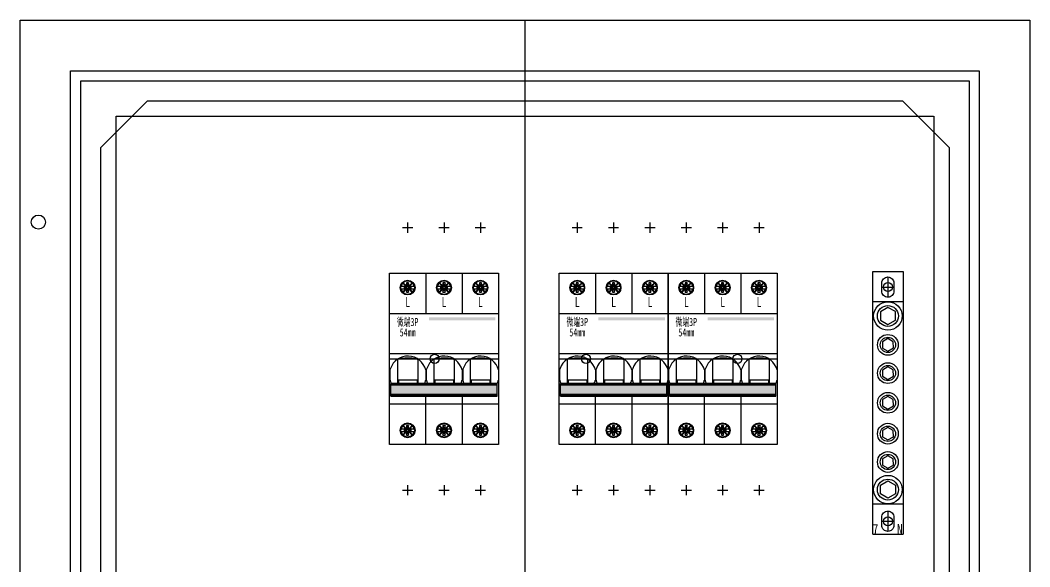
# Model space of a CAD drawing. Extents: x 1017585 to 1018085, y 80894 to 81594.
# Drawn here: x 1017585 to 1018085, y 81324 to 81594 of the extents above; entities that cross this region are included whole.
import ezdxf
from ezdxf.enums import TextEntityAlignment as Align

# ---------------------------------------------------------------- set-up
doc = ezdxf.new("R2010")
doc.units = 0
doc.header["$MEASUREMENT"] = 0
doc.linetypes.add('DASH', pattern=[0.35, 0.25, -0.1])
doc.linetypes.add('LYJS-XX', pattern=[0.35, 0.25, -0.1])
doc.layers.add('LY-JS-BJ', color=7, linetype='Continuous')
doc.layers.add('LY-JS-YQJ', color=7, linetype='Continuous')
doc.styles.add('-宋体', font='', dxfattribs={"width": 0.8})
doc.styles.add('LY-SJ-元器件', font='', dxfattribs={"width": 0.6, "height": 4})
doc.styles.get('-宋体').set_extended_font_data('SimSun')
doc.styles.get('LY-SJ-元器件').set_extended_font_data('SimSun')

# ---------------------------------------------------------------- blocks, each defined once
blk = doc.blocks.new('A$C7F2E4CF4')
at = {"layer": 'LY-JS-YQJ', "color": 1, "linetype": 'DASH'}
for p, q in [((0, 5), (0, -5)), ((-3, 0), (3, 0))]:
    blk.add_line(p, q, dxfattribs=at)
at = {"layer": 'LY-JS-YQJ', "color": 0, "linetype": 'ByBlock'}
blk.add_lwpolyline([(0, 5), (0, 5, -0.414214), (3, 2), (3, -2, -0.414214), (0, -5), (0, -5, -0.414214), (-3, -2), (-3, 2, -0.414214)], format="xyb", close=True, dxfattribs=at)
blk = doc.blocks.new('7位零排2021')
at = {"layer": 'LY-JS-YQJ', "color": 2}
for p, q in [((0, 0), (0, 130)), ((0, 130), (15, 130)), ((15, 130), (15, 0)), ((15, 115), (0, 115)), ((15, 14.77), (0, 14.77)), ((0, 0), (15, 0))]:
    blk.add_line(p, q, dxfattribs=at)
at = {"layer": 'LY-JS-YQJ', "color": 3}
for points in [[(7.47, 103.73), (11.17, 105.88), (11.15, 110.15), (7.44, 112.28), (3.75, 110.13), (3.76, 105.85)], [(7.47, 90.58), (10.17, 92.14), (10.15, 95.26), (7.45, 96.81), (4.75, 95.24), (4.76, 92.13)], [(7.47, 76.58), (10.17, 78.14), (10.15, 81.26), (7.45, 82.81), (4.75, 81.24), (4.76, 78.13)], [(7.47, 61.88), (10.17, 63.45), (10.15, 66.57), (7.45, 68.12), (4.75, 66.55), (4.76, 63.43)], [(7.47, 46.58), (10.17, 48.14), (10.15, 51.26), (7.45, 52.81), (4.75, 51.24), (4.76, 48.13)], [(7.47, 32.58), (10.17, 34.14), (10.15, 37.26), (7.45, 38.81), (4.75, 37.24), (4.76, 34.13)], [(7.47, 26.28), (11.17, 24.13), (11.15, 19.85), (7.44, 17.72), (3.75, 19.87), (3.76, 24.15)]]:
    blk.add_lwpolyline(points, close=True, dxfattribs=at)
for centre, radius in [((7.46, 108), 7.05), ((7.46, 108), 5.18), ((7.46, 93.69), 5.14), ((7.46, 93.69), 3.78), ((7.46, 79.69), 5.14), ((7.46, 79.69), 3.78), ((7.46, 65), 5.14), ((7.46, 65), 3.78), ((7.46, 49.69), 5.14), ((7.46, 49.69), 3.78), ((7.46, 35.69), 5.14), ((7.46, 35.69), 3.78), ((7.46, 22), 7.05), ((7.46, 22), 5.18)]:
    blk.add_circle(centre, radius, dxfattribs=at)
at = {"layer": 'LY-JS-YQJ', "color": 0}
for p in [(7.46, 122.31), (7.46, 6.31)]:
    blk.add_blockref('A$C7F2E4CF4', p, dxfattribs=at)
at = {"layer": 'LY-JS-YQJ', "color": 4, "style": '-宋体', "width": 0.8}
blk.add_text('N', height=5, dxfattribs=at).set_placement((12, 0))
at = {"layer": 'LY-JS-YQJ', "color": 1, "style": '-宋体', "width": 0.8}
blk.add_text('7', height=5, dxfattribs=at).set_placement((0, 0))
blk = doc.blocks.new('A$C447A4CAE')
at = {"layer": 'LY-JS-BJ', "color": 1}
blk.add_lwpolyline([(-187, 310), (187, 310), (210, 287), (210, -287), (187, -310), (-187, -310), (-210, -287), (-210, 287)], close=True, dxfattribs=at)
blk.add_circle((-185, -255), 5.25, dxfattribs=at)
blk = doc.blocks.new('微端3P-54mm-2022.1')
h = blk.add_hatch(color=3)
h.dxf.hatch_style = 1
h.paths.add_polyline_path([(52.5, 19), (52.5, 20.5), (19.5, 20.5), (19.5, 19)])
h = blk.add_hatch(color=0)
h.dxf.hatch_style = 1
h.paths.add_polyline_path([(53.3, -17.47), (53.3, -12.97), (0.7, -12.97), (0.7, -17.47)])
at = {"color": 1}
for p, q in [((6.5, 65), (11.5, 65)), ((9, 67.5), (9, 62.5)), ((24.5, 65), (29.5, 65)), ((27, 67.5), (27, 62.5)), ((42.5, 65), (47.5, 65)), ((45, 67.5), (45, 62.5)), ((0, 0), (54, 0)), ((9, -62.5), (9, -67.5)), ((27, -62.5), (27, -67.5)), ((45, -62.5), (45, -67.5)), ((6.5, -65), (11.5, -65)), ((24.5, -65), (29.5, -65)), ((42.5, -65), (47.5, -65))]:
    blk.add_line(p, q, dxfattribs=at)
at = {"color": 0}
for p, q in [((0, -42.5), (0, 42.5)), ((0, 42.5), (54, 42.5)), ((18, 42.5), (18, 22.5)), ((36, 42.5), (36, 22.5)), ((54, 42.5), (54, -42.5)), ((0, 22.5), (54, 22.5)), ((54, 2.5), (0, 2.5)), ((18, -42.5), (18, -17.47)), ((36, -17.47), (36, -42.5)), ((54, -22.5), (0, -22.5)), ((54, -42.5), (0, -42.5))]:
    blk.add_line(p, q, dxfattribs=at)
at = {"color": 0, "linetype": 'Continuous', "lineweight": 25}
for p, q in [((7.95, 35.91), (5.59, 35.91)), ((6.7, 37.82), (6.49, 37.61)), ((6.49, 37.61), (6.6, 37.5)), ((6.6, 37.5), (8.15, 35.95)), ((6.81, 37.71), (6.7, 37.82)), ((8.39, 36.13), (6.81, 37.71)), ((7.25, 35.91), (7.25, 34.71)), ((7.25, 35.91), (8, 35.46)), ((7.25, 34.71), (8, 35.16)), ((8, 35.46), (8, 35.16)), ((8.25, 35.46), (8, 35.46)), ((8, 35.16), (8.25, 35.16)), ((8.5, 37.66), (8.5, 36.46)), ((8.5, 37.66), (8.85, 36.31)), ((9.5, 37.66), (8.5, 37.66)), ((8.5, 36.46), (8.85, 35.96)), ((9.15, 36.31), (8.85, 36.31)), ((8.85, 36.31), (8.85, 35.96)), ((9.5, 37.66), (9.15, 36.31)), ((9.5, 36.46), (9.15, 35.96)), ((9.15, 35.96), (9.15, 36.31)), ((9.5, 36.46), (9.5, 37.66)), ((11.19, 37.71), (9.61, 36.13)), ((10, 35.46), (9.75, 35.46)), ((9.75, 35.16), (10, 35.16)), ((9.85, 35.95), (11.4, 37.5)), ((10.75, 35.91), (10, 35.46)), ((10, 35.16), (10, 35.46)), ((10.75, 34.71), (10, 35.16)), ((12.42, 35.91), (10.05, 35.91)), ((10.75, 34.71), (10.75, 35.91)), ((11.3, 37.82), (11.19, 37.71)), ((11.51, 37.61), (11.3, 37.82)), ((11.4, 37.5), (11.51, 37.61)), ((25.95, 35.91), (23.59, 35.91)), ((24.7, 37.82), (24.49, 37.61)), ((24.49, 37.61), (24.6, 37.5)), ((24.6, 37.5), (26.15, 35.95)), ((24.81, 37.71), (24.7, 37.82)), ((26.39, 36.13), (24.81, 37.71)), ((25.25, 35.91), (25.25, 34.71)), ((25.25, 35.91), (26, 35.46)), ((25.25, 34.71), (26, 35.16)), ((26, 35.46), (26, 35.16)), ((26.25, 35.46), (26, 35.46)), ((26, 35.16), (26.25, 35.16)), ((27.5, 37.66), (26.5, 37.66)), ((26.5, 37.66), (26.5, 36.46)), ((26.5, 37.66), (26.85, 36.31)), ((26.5, 36.46), (26.85, 35.96)), ((26.85, 36.31), (26.85, 35.96)), ((27.15, 36.31), (26.85, 36.31)), ((27.5, 37.66), (27.15, 36.31)), ((27.5, 36.46), (27.15, 35.96)), ((27.15, 35.96), (27.15, 36.31)), ((27.5, 36.46), (27.5, 37.66)), ((29.19, 37.71), (27.61, 36.13)), ((28, 35.46), (27.75, 35.46)), ((27.75, 35.16), (28, 35.16)), ((27.85, 35.95), (29.4, 37.5)), ((28.75, 35.91), (28, 35.46)), ((28, 35.16), (28, 35.46)), ((28.75, 34.71), (28, 35.16)), ((30.42, 35.91), (28.05, 35.91)), ((28.75, 34.71), (28.75, 35.91)), ((29.3, 37.82), (29.19, 37.71)), ((29.51, 37.61), (29.3, 37.82)), ((29.4, 37.5), (29.51, 37.61)), ((43.95, 35.91), (41.59, 35.91)), ((42.7, 37.82), (42.49, 37.61)), ((42.49, 37.61), (42.6, 37.5)), ((42.6, 37.5), (44.15, 35.95)), ((42.81, 37.71), (42.7, 37.82)), ((44.39, 36.13), (42.81, 37.71)), ((43.25, 35.91), (43.25, 34.71)), ((43.25, 35.91), (44, 35.46)), ((43.25, 34.71), (44, 35.16)), ((44, 35.46), (44, 35.16)), ((44.25, 35.46), (44, 35.46)), ((44, 35.16), (44.25, 35.16)), ((44.5, 37.66), (44.85, 36.31)), ((45.5, 37.66), (44.5, 37.66)), ((44.5, 37.66), (44.5, 36.46)), ((44.5, 36.46), (44.85, 35.96)), ((44.85, 36.31), (44.85, 35.96)), ((45.15, 36.31), (44.85, 36.31)), ((45.5, 37.66), (45.15, 36.31)), ((45.5, 36.46), (45.15, 35.96)), ((45.15, 35.96), (45.15, 36.31)), ((45.5, 36.46), (45.5, 37.66)), ((47.19, 37.71), (45.61, 36.13)), ((46, 35.46), (45.75, 35.46)), ((45.75, 35.16), (46, 35.16)), ((45.85, 35.95), (47.4, 37.5)), ((46.75, 35.91), (46, 35.46)), ((46, 35.16), (46, 35.46)), ((46.75, 34.71), (46, 35.16)), ((48.42, 35.91), (46.05, 35.91)), ((46.75, 34.71), (46.75, 35.91)), ((47.3, 37.82), (47.19, 37.71)), ((47.51, 37.61), (47.3, 37.82)), ((47.4, 37.5), (47.51, 37.61)), ((5.58, 34.71), (7.95, 34.71)), ((6.6, 33.12), (6.49, 33.01)), ((6.49, 33.01), (6.7, 32.8)), ((8.15, 34.67), (6.6, 33.12)), ((6.7, 32.8), (6.81, 32.91)), ((6.81, 32.91), (8.39, 34.49)), ((8.5, 34.16), (8.85, 34.65)), ((8.5, 32.96), (8.85, 34.31)), ((8.5, 34.16), (8.5, 32.96)), ((8.5, 32.96), (9.5, 32.96)), ((8.85, 34.65), (8.85, 34.31)), ((8.85, 34.31), (9.15, 34.31)), ((9, 31.81), (9, 32.06)), ((9.5, 34.16), (9.15, 34.66)), ((9.15, 34.31), (9.15, 34.66)), ((9.15, 34.31), (9.5, 32.96)), ((9.5, 32.96), (9.5, 34.16)), ((9.61, 34.49), (11.19, 32.91)), ((11.4, 33.12), (9.85, 34.67)), ((10.05, 34.71), (12.41, 34.71)), ((11.19, 32.91), (11.3, 32.8)), ((11.3, 32.8), (11.51, 33.01)), ((11.51, 33.01), (11.4, 33.12)), ((23.58, 34.71), (25.95, 34.71)), ((24.6, 33.12), (24.49, 33.01)), ((24.49, 33.01), (24.7, 32.8)), ((26.15, 34.67), (24.6, 33.12)), ((24.7, 32.8), (24.81, 32.91)), ((24.81, 32.91), (26.39, 34.49)), ((26.5, 34.16), (26.85, 34.65)), ((26.5, 32.96), (26.85, 34.31)), ((26.5, 34.16), (26.5, 32.96)), ((26.5, 32.96), (27.5, 32.96)), ((26.85, 34.65), (26.85, 34.31)), ((26.85, 34.31), (27.15, 34.31)), ((27, 31.81), (27, 32.06)), ((27.15, 34.31), (27.15, 34.66)), ((27.5, 34.16), (27.15, 34.66)), ((27.15, 34.31), (27.5, 32.96)), ((27.5, 32.96), (27.5, 34.16)), ((27.61, 34.49), (29.19, 32.91)), ((29.4, 33.12), (27.85, 34.67)), ((28.05, 34.71), (30.41, 34.71)), ((29.19, 32.91), (29.3, 32.8)), ((29.3, 32.8), (29.51, 33.01)), ((29.51, 33.01), (29.4, 33.12)), ((41.58, 34.71), (43.95, 34.71)), ((42.6, 33.12), (42.49, 33.01)), ((42.49, 33.01), (42.7, 32.8)), ((44.15, 34.67), (42.6, 33.12)), ((42.7, 32.8), (42.81, 32.91)), ((42.81, 32.91), (44.39, 34.49)), ((44.5, 34.16), (44.85, 34.65)), ((44.5, 32.96), (44.85, 34.31)), ((44.5, 34.16), (44.5, 32.96)), ((44.5, 32.96), (45.5, 32.96)), ((44.85, 34.65), (44.85, 34.31)), ((44.85, 34.31), (45.15, 34.31)), ((45, 31.81), (45, 32.06)), ((45.15, 34.31), (45.15, 34.66)), ((45.5, 34.16), (45.15, 34.66)), ((45.15, 34.31), (45.5, 32.96)), ((45.5, 32.96), (45.5, 34.16)), ((45.61, 34.49), (47.19, 32.91)), ((47.4, 33.12), (45.85, 34.67)), ((46.05, 34.71), (48.41, 34.71)), ((47.19, 32.91), (47.3, 32.8)), ((47.3, 32.8), (47.51, 33.01)), ((47.51, 33.01), (47.4, 33.12)), ((4.1, -12.22), (4.1, -0.35)), ((14.1, -0.35), (14.1, -12.22)), ((22.1, -12.22), (22.1, -0.35)), ((32.1, -0.35), (32.1, -12.22)), ((40.1, -12.22), (40.1, -0.35)), ((50.1, -0.35), (50.1, -12.22)), ((0.25, -5.47), (0.25, -10.49)), ((17.95, -5.47), (17.95, -10.49)), ((18.25, -5.47), (18.25, -10.49)), ((35.95, -5.47), (35.95, -10.49)), ((36.25, -5.47), (36.25, -10.49)), ((53.95, -5.47), (53.95, -10.49)), ((53.3, -12.22), (0.7, -12.22)), ((0.7, -18.44), (0.7, -12.22)), ((53.3, -12.44), (0.7, -12.44)), ((53.3, -12.97), (0.7, -12.97)), ((4.45, -10.38), (4.45, -12.22)), ((4.45, -10.38), (13.75, -10.38)), ((13.75, -10.38), (13.75, -12.22)), ((22.45, -10.38), (22.45, -12.22)), ((22.45, -10.38), (31.75, -10.38)), ((31.75, -10.38), (31.75, -12.22)), ((40.45, -10.38), (40.45, -12.22)), ((40.45, -10.38), (49.75, -10.38)), ((49.75, -10.38), (49.75, -12.22)), ((53.3, -18.44), (53.3, -12.22)), ((0.7, -17.47), (53.3, -17.47)), ((0.7, -18.13), (53.3, -18.13)), ((0.7, -18.44), (53.3, -18.44)), ((7.95, -34.8), (5.59, -34.8)), ((6.7, -32.89), (6.49, -33.1)), ((6.49, -33.1), (6.6, -33.21)), ((6.6, -33.21), (8.15, -34.76)), ((6.81, -33), (6.7, -32.89)), ((8.39, -34.58), (6.81, -33)), ((7.25, -34.8), (7.25, -36)), ((7.25, -34.8), (8, -35.25)), ((8.5, -33.05), (8.85, -34.4)), ((9.5, -33.05), (8.5, -33.05)), ((8.5, -33.05), (8.5, -34.25)), ((8.5, -34.25), (8.85, -34.75)), ((9.15, -34.4), (8.85, -34.4)), ((8.85, -34.4), (8.85, -34.75)), ((9.5, -33.05), (9.15, -34.4)), ((9.5, -34.25), (9.15, -34.75)), ((9.15, -34.75), (9.15, -34.4)), ((9.5, -34.25), (9.5, -33.05)), ((11.19, -33), (9.61, -34.58)), ((9.85, -34.76), (11.4, -33.21)), ((10.75, -34.8), (10, -35.25)), ((12.42, -34.8), (10.05, -34.8)), ((10.75, -36), (10.75, -34.8)), ((11.3, -32.89), (11.19, -33)), ((11.51, -33.1), (11.3, -32.89)), ((11.4, -33.21), (11.51, -33.1)), ((25.95, -34.8), (23.59, -34.8)), ((24.7, -32.89), (24.49, -33.1)), ((24.49, -33.1), (24.6, -33.21)), ((24.6, -33.21), (26.15, -34.76)), ((24.81, -33), (24.7, -32.89)), ((26.39, -34.58), (24.81, -33)), ((25.25, -34.8), (25.25, -36)), ((25.25, -34.8), (26, -35.25)), ((26.5, -33.05), (26.5, -34.25)), ((27.5, -33.05), (26.5, -33.05)), ((26.5, -33.05), (26.85, -34.4)), ((26.5, -34.25), (26.85, -34.75)), ((27.15, -34.4), (26.85, -34.4)), ((26.85, -34.4), (26.85, -34.75)), ((27.5, -33.05), (27.15, -34.4)), ((27.5, -34.25), (27.15, -34.75)), ((27.15, -34.75), (27.15, -34.4)), ((27.5, -34.25), (27.5, -33.05)), ((29.19, -33), (27.61, -34.58)), ((27.85, -34.76), (29.4, -33.21)), ((28.75, -34.8), (28, -35.25)), ((30.42, -34.8), (28.05, -34.8)), ((28.75, -36), (28.75, -34.8)), ((29.3, -32.89), (29.19, -33)), ((29.51, -33.1), (29.3, -32.89)), ((29.4, -33.21), (29.51, -33.1)), ((43.95, -34.8), (41.59, -34.8)), ((42.7, -32.89), (42.49, -33.1)), ((42.49, -33.1), (42.6, -33.21)), ((42.6, -33.21), (44.15, -34.76)), ((42.81, -33), (42.7, -32.89)), ((44.39, -34.58), (42.81, -33)), ((43.25, -34.8), (44, -35.25)), ((43.25, -34.8), (43.25, -36)), ((44.5, -33.05), (44.85, -34.4)), ((45.5, -33.05), (44.5, -33.05)), ((44.5, -33.05), (44.5, -34.25)), ((44.5, -34.25), (44.85, -34.75)), ((44.85, -34.4), (44.85, -34.75)), ((45.15, -34.4), (44.85, -34.4)), ((45.5, -33.05), (45.15, -34.4)), ((45.5, -34.25), (45.15, -34.75)), ((45.15, -34.75), (45.15, -34.4)), ((45.5, -34.25), (45.5, -33.05)), ((47.19, -33), (45.61, -34.58)), ((45.85, -34.76), (47.4, -33.21)), ((46.75, -34.8), (46, -35.25)), ((48.42, -34.8), (46.05, -34.8)), ((46.75, -36), (46.75, -34.8)), ((47.3, -32.89), (47.19, -33)), ((47.51, -33.1), (47.3, -32.89)), ((47.4, -33.21), (47.51, -33.1)), ((5.58, -36), (7.95, -36)), ((6.6, -37.59), (6.49, -37.7)), ((6.49, -37.7), (6.7, -37.91)), ((8.15, -36.04), (6.6, -37.59)), ((6.7, -37.91), (6.81, -37.8)), ((6.81, -37.8), (8.39, -36.22)), ((7.25, -36), (8, -35.55)), ((8, -35.25), (8, -35.55)), ((8.25, -35.25), (8, -35.25)), ((8, -35.55), (8.25, -35.55)), ((8.5, -36.55), (8.85, -36.05)), ((8.5, -37.75), (8.85, -36.4)), ((8.5, -36.55), (8.5, -37.75)), ((8.5, -37.75), (9.5, -37.75)), ((8.85, -36.05), (8.85, -36.4)), ((8.85, -36.4), (9.15, -36.4)), ((9, -38.9), (9, -38.65)), ((9.5, -36.55), (9.15, -36.05)), ((9.15, -36.4), (9.15, -36.05)), ((9.15, -36.4), (9.5, -37.75)), ((9.5, -37.75), (9.5, -36.55)), ((9.61, -36.22), (11.19, -37.8)), ((10, -35.25), (9.75, -35.25)), ((9.75, -35.55), (10, -35.55)), ((11.4, -37.59), (9.85, -36.04)), ((10, -35.55), (10, -35.25)), ((10.75, -36), (10, -35.55)), ((10.05, -36), (12.41, -36)), ((11.19, -37.8), (11.3, -37.91)), ((11.3, -37.91), (11.51, -37.7)), ((11.51, -37.7), (11.4, -37.59)), ((23.58, -36), (25.95, -36)), ((24.6, -37.59), (24.49, -37.7)), ((24.49, -37.7), (24.7, -37.91)), ((26.15, -36.04), (24.6, -37.59)), ((24.7, -37.91), (24.81, -37.8)), ((24.81, -37.8), (26.39, -36.22)), ((25.25, -36), (26, -35.55)), ((26, -35.25), (26, -35.55)), ((26.25, -35.25), (26, -35.25)), ((26, -35.55), (26.25, -35.55)), ((26.5, -36.55), (26.85, -36.05)), ((26.5, -37.75), (26.85, -36.4)), ((26.5, -36.55), (26.5, -37.75)), ((26.5, -37.75), (27.5, -37.75)), ((26.85, -36.05), (26.85, -36.4)), ((26.85, -36.4), (27.15, -36.4)), ((27, -38.9), (27, -38.65)), ((27.15, -36.4), (27.15, -36.05)), ((27.5, -36.55), (27.15, -36.05)), ((27.15, -36.4), (27.5, -37.75)), ((27.5, -37.75), (27.5, -36.55)), ((27.61, -36.22), (29.19, -37.8)), ((28, -35.25), (27.75, -35.25)), ((27.75, -35.55), (28, -35.55)), ((29.4, -37.59), (27.85, -36.04)), ((28, -35.55), (28, -35.25)), ((28.75, -36), (28, -35.55)), ((28.05, -36), (30.41, -36)), ((29.19, -37.8), (29.3, -37.91)), ((29.3, -37.91), (29.51, -37.7)), ((29.51, -37.7), (29.4, -37.59)), ((41.58, -36), (43.95, -36)), ((42.6, -37.59), (42.49, -37.7)), ((42.49, -37.7), (42.7, -37.91)), ((44.15, -36.04), (42.6, -37.59)), ((42.7, -37.91), (42.81, -37.8)), ((42.81, -37.8), (44.39, -36.22)), ((43.25, -36), (44, -35.55)), ((44, -35.25), (44, -35.55)), ((44.25, -35.25), (44, -35.25)), ((44, -35.55), (44.25, -35.55)), ((44.5, -36.55), (44.85, -36.05)), ((44.5, -37.75), (44.85, -36.4)), ((44.5, -36.55), (44.5, -37.75)), ((44.5, -37.75), (45.5, -37.75)), ((44.85, -36.05), (44.85, -36.4)), ((44.85, -36.4), (45.15, -36.4)), ((45, -38.9), (45, -38.65)), ((45.15, -36.4), (45.15, -36.05)), ((45.5, -36.55), (45.15, -36.05)), ((45.15, -36.4), (45.5, -37.75)), ((45.5, -37.75), (45.5, -36.55)), ((45.61, -36.22), (47.19, -37.8)), ((46, -35.25), (45.75, -35.25)), ((45.75, -35.55), (46, -35.55)), ((47.4, -37.59), (45.85, -36.04)), ((46, -35.55), (46, -35.25)), ((46.75, -36), (46, -35.55)), ((46.05, -36), (48.41, -36)), ((47.19, -37.8), (47.3, -37.91)), ((47.3, -37.91), (47.51, -37.7)), ((47.51, -37.7), (47.4, -37.59))]:
    blk.add_line(p, q, dxfattribs=at)
at = {"color": 0}
for centre, radius in [((9, 35.31), 3.64), ((9, 35.31), 3.39), ((27, 35.31), 3.64), ((27, 35.31), 3.39), ((45, 35.31), 3.64), ((45, 35.31), 3.39), ((9, -35.4), 3.64), ((9, -35.4), 3.39), ((27, -35.4), 3.64), ((27, -35.4), 3.39), ((45, -35.4), 3.64), ((45, -35.4), 3.39)]:
    blk.add_circle(centre, radius, dxfattribs=at)
at = {"color": 0, "linetype": 'Continuous', "lineweight": 25}
for centre in [(9, 35.31), (27, 35.31), (45, 35.31), (9, -35.4), (27, -35.4), (45, -35.4)]:
    blk.add_circle(centre, 3.5, dxfattribs=at)
for centre, radius, start, end in [((9, 35.31), 3.25, 137.6454, 169.3613), ((9, 35.31), 3.25, 47.6454, 132.3546), ((7.95, 36.46), 0.552, 270, 360), ((8.06, 37.76), 2.31, 274.6869, 276.011), ((8.06, 32.85), 2.31, 83.234, 85.2255), ((8.18, 36.73), 1.27, 275.7409, 278.1372), ((8.23, 34.32), 0.834, 77.8753, 83.3489), ((8.25, 36.21), 0.747, 278.1332, 282.1859), ((8.31, 35.96), 0.494, 282.0203, 298.836), ((8.3, 34.65), 0.5, 58.0737, 77.8061), ((8.23, 36.09), 0.641, 299.0084, 316.9423), ((8.23, 34.53), 0.636, 37.8376, 58.3835), ((8.33, 36), 0.506, 316.5183, 337.4465), ((8.03, 36.13), 0.834, 337.6013, 343.0532), ((6.62, 36.56), 2.31, 342.9388, 344.9228), ((11.38, 36.56), 2.31, 195.0773, 196.4013), ((10.39, 36.26), 1.27, 196.1312, 198.5273), ((9.89, 36.09), 0.747, 198.5233, 202.5755), ((9.65, 35.99), 0.49, 202.3673, 217.7617), ((9.77, 36.09), 0.636, 218.1132, 238.5766), ((9.77, 34.53), 0.641, 119.0082, 136.9423), ((9.7, 35.97), 0.5, 238.269, 257.922), ((9.69, 34.65), 0.494, 102.021, 118.8359), ((10.05, 36.46), 0.552, 180, 270), ((9.77, 36.3), 0.834, 257.9903, 263.442), ((9.75, 34.41), 0.747, 98.1342, 102.1867), ((9.82, 33.89), 1.27, 95.7421, 98.1383), ((9.94, 37.76), 2.31, 263.3277, 265.3115), ((9.94, 32.85), 2.31, 94.6881, 96.0122), ((9, 35.31), 3.25, 10.6387, 42.3546), ((27, 35.31), 3.25, 137.6454, 169.3613), ((27, 35.31), 3.25, 47.6454, 132.3546), ((25.95, 36.46), 0.552, 270, 360), ((26.06, 37.76), 2.31, 274.6869, 276.011), ((26.06, 32.85), 2.31, 83.234, 85.2255), ((26.18, 36.73), 1.27, 275.7409, 278.1372), ((26.23, 34.32), 0.834, 77.8753, 83.3489), ((26.25, 36.21), 0.747, 278.1332, 282.1859), ((26.31, 35.96), 0.494, 282.0203, 298.836), ((26.3, 34.65), 0.5, 58.0737, 77.8061), ((26.23, 36.09), 0.641, 299.0084, 316.9423), ((26.23, 34.53), 0.636, 37.8376, 58.3835), ((26.33, 36), 0.506, 316.5183, 337.4465), ((26.03, 36.13), 0.834, 337.6013, 343.0532), ((24.62, 36.56), 2.31, 342.9388, 344.9228), ((29.38, 36.56), 2.31, 195.0773, 196.4013), ((28.39, 36.26), 1.27, 196.1312, 198.5273), ((27.89, 36.09), 0.747, 198.5233, 202.5755), ((27.65, 35.99), 0.49, 202.3673, 217.7617), ((27.77, 36.09), 0.636, 218.1132, 238.5766), ((27.77, 34.53), 0.641, 119.0082, 136.9423), ((27.7, 35.97), 0.5, 238.269, 257.922), ((27.69, 34.65), 0.494, 102.021, 118.8359), ((28.05, 36.46), 0.552, 180, 270), ((27.77, 36.3), 0.834, 257.9903, 263.442), ((27.75, 34.41), 0.747, 98.1342, 102.1867), ((27.82, 33.89), 1.27, 95.7421, 98.1383), ((27.94, 37.76), 2.31, 263.3277, 265.3115), ((27.94, 32.85), 2.31, 94.6881, 96.0122), ((27, 35.31), 3.25, 10.6387, 42.3546), ((45, 35.31), 3.25, 137.6454, 169.3613), ((45, 35.31), 3.25, 47.6454, 132.3546), ((43.95, 36.46), 0.552, 270, 360), ((44.06, 37.76), 2.31, 274.6869, 276.011), ((44.06, 32.85), 2.31, 83.234, 85.2255), ((44.18, 36.73), 1.27, 275.7409, 278.1372), ((44.23, 34.32), 0.834, 77.8753, 83.3489), ((44.25, 36.21), 0.747, 278.1332, 282.1859), ((44.31, 35.96), 0.494, 282.0203, 298.836), ((44.3, 34.65), 0.5, 58.0737, 77.8061), ((44.23, 36.09), 0.641, 299.0084, 316.9423), ((44.23, 34.53), 0.636, 37.8376, 58.3835), ((44.33, 36), 0.506, 316.5183, 337.4465), ((44.03, 36.13), 0.834, 337.6013, 343.0532), ((42.62, 36.56), 2.31, 342.9388, 344.9228), ((47.38, 36.56), 2.31, 195.0773, 196.4013), ((46.39, 36.26), 1.27, 196.1312, 198.5273), ((45.89, 36.09), 0.747, 198.5233, 202.5755), ((45.65, 35.99), 0.49, 202.3673, 217.7617), ((45.77, 36.09), 0.636, 218.1132, 238.5766), ((45.77, 34.53), 0.641, 119.0082, 136.9423), ((45.7, 35.97), 0.5, 238.269, 257.922), ((45.69, 34.65), 0.494, 102.021, 118.8359), ((46.05, 36.46), 0.552, 180, 270), ((45.77, 36.3), 0.834, 257.9903, 263.442), ((45.75, 34.41), 0.747, 98.1342, 102.1867), ((45.82, 33.89), 1.27, 95.7421, 98.1383), ((45.94, 37.76), 2.31, 263.3277, 265.3115), ((45.94, 32.85), 2.31, 94.6881, 96.0122), ((45, 35.31), 3.25, 10.6387, 42.3546), ((9, 35.31), 3.25, 190.6387, 222.3546), ((9, 35.31), 3.25, 227.6454, 312.3546), ((7.95, 34.16), 0.552, 0, 90), ((8.35, 34.62), 0.49, 22.029, 37.4855), ((8.11, 34.52), 0.747, 18.1694, 22.2379), ((7.61, 34.36), 1.27, 15.7681, 18.1735), ((6.61, 34.07), 2.31, 14.7102, 16.0393), ((11.38, 34.06), 2.31, 162.9388, 164.9228), ((9.97, 34.49), 0.834, 157.6013, 163.0532), ((9.67, 34.62), 0.506, 136.5183, 157.4465), ((10.05, 34.16), 0.552, 90, 180), ((9, 35.31), 3.25, 317.6454, 349.3613), ((27, 35.31), 3.25, 190.6387, 222.3546), ((27, 35.31), 3.25, 227.6454, 312.3546), ((25.95, 34.16), 0.552, 0, 90), ((26.35, 34.62), 0.49, 22.029, 37.4855), ((26.11, 34.52), 0.747, 18.1694, 22.2379), ((25.61, 34.36), 1.27, 15.7681, 18.1735), ((24.61, 34.07), 2.31, 14.7102, 16.0393), ((29.38, 34.06), 2.31, 162.9388, 164.9228), ((27.97, 34.49), 0.834, 157.6013, 163.0532), ((27.67, 34.62), 0.506, 136.5183, 157.4465), ((28.05, 34.16), 0.552, 90, 180), ((27, 35.31), 3.25, 317.6454, 349.3613), ((45, 35.31), 3.25, 190.6387, 222.3546), ((45, 35.31), 3.25, 227.6454, 312.3546), ((43.95, 34.16), 0.552, 0, 90), ((44.35, 34.62), 0.49, 22.029, 37.4855), ((44.11, 34.52), 0.747, 18.1694, 22.2379), ((43.61, 34.36), 1.27, 15.7681, 18.1735), ((42.61, 34.07), 2.31, 14.7102, 16.0393), ((47.38, 34.06), 2.31, 162.9388, 164.9228), ((45.97, 34.49), 0.834, 157.6013, 163.0532), ((45.67, 34.62), 0.506, 136.5183, 157.4465), ((46.05, 34.16), 0.552, 90, 180), ((45, 35.31), 3.25, 317.6454, 349.3613), ((9.14, -7.83), 9.19, 87.8849, 160.4296), ((8.91, -15.23), 15.64, 94.6966, 107.9265), ((9.1, -16.72), 17.13, 89.9904, 94.9002), ((9.13, -16.15), 16.57, 75.7297, 90.1184), ((9.04, -7.86), 9.23, 15.0474, 87.2502), ((27.14, -7.83), 9.19, 87.8849, 160.4296), ((26.91, -15.23), 15.64, 94.6966, 107.9265), ((27.1, -16.72), 17.13, 89.9904, 94.9002), ((27.13, -16.15), 16.57, 75.7297, 90.1184), ((27.04, -7.86), 9.23, 15.0474, 87.2502), ((45.14, -7.83), 9.19, 87.8849, 160.4296), ((44.91, -15.23), 15.64, 94.6966, 107.9265), ((45.1, -16.72), 17.13, 89.9904, 94.9002), ((45.13, -16.15), 16.57, 75.7297, 90.1184), ((45.04, -7.86), 9.23, 15.0474, 87.2502), ((9.37, -7.98), 9.46, 160.057, 164.6179), ((10, -12.56), 12.88, 72.7867, 75.5196), ((5.82, -26.43), 27.36, 72.3845, 73.0215), ((27.37, -7.98), 9.46, 160.057, 164.6179), ((28, -12.56), 12.88, 72.7867, 75.5196), ((23.82, -26.43), 27.36, 72.3845, 73.0215), ((45.37, -7.98), 9.46, 160.057, 164.6179), ((46, -12.56), 12.88, 72.7867, 75.5196), ((41.82, -26.43), 27.36, 72.3845, 73.0215), ((29.64, -1.83), 30.64, 196.4297, 196.8694), ((16.57, -5.82), 16.98, 196.781, 197.5735), ((10.04, -7.88), 10.13, 197.5731, 198.8992), ((6.94, -8.95), 6.85, 198.859, 201.3043), ((4.95, -9.74), 4.71, 201.1482, 208.2485), ((13.72, -5.01), 14.67, 208.3279, 209.4703), ((7.43, -6.37), 11.43, 329.2292, 329.8147), ((13.65, -9.95), 4.27, 329.3774, 337.9794), ((11.23, -8.97), 6.88, 337.958, 342.3373), ((5.6, -7.13), 12.8, 342.1258, 343.1767), ((-11.74, -1.89), 30.91, 343.1981, 343.8522), ((47.64, -1.83), 30.64, 196.4297, 196.8694), ((34.57, -5.82), 16.98, 196.781, 197.5735), ((28.04, -7.88), 10.13, 197.5731, 198.8992), ((24.94, -8.95), 6.85, 198.859, 201.3043), ((22.95, -9.74), 4.71, 201.1482, 208.2485), ((31.72, -5.01), 14.67, 208.3279, 209.4703), ((25.43, -6.37), 11.43, 329.2292, 329.8147), ((31.65, -9.95), 4.27, 329.3774, 337.9794), ((29.23, -8.97), 6.88, 337.958, 342.3373), ((23.6, -7.13), 12.8, 342.1258, 343.1767), ((6.26, -1.89), 30.91, 343.1981, 343.8522), ((65.64, -1.83), 30.64, 196.4297, 196.8694), ((52.57, -5.82), 16.98, 196.781, 197.5735), ((46.04, -7.88), 10.13, 197.5731, 198.8992), ((42.94, -8.95), 6.85, 198.859, 201.3043), ((40.95, -9.74), 4.71, 201.1482, 208.2485), ((49.72, -5.01), 14.67, 208.3279, 209.4703), ((43.43, -6.37), 11.43, 329.2292, 329.8147), ((49.65, -9.95), 4.27, 329.3774, 337.9794), ((47.23, -8.97), 6.88, 337.958, 342.3373), ((41.6, -7.13), 12.8, 342.1258, 343.1767), ((24.26, -1.89), 30.91, 343.1981, 343.8522), ((9, -35.4), 3.25, 137.6454, 169.3613), ((9, -35.4), 3.25, 47.6454, 132.3546), ((7.95, -34.25), 0.552, 270, 360), ((8.33, -34.71), 0.506, 316.5183, 337.4465), ((8.03, -34.58), 0.834, 337.6013, 343.0532), ((6.62, -34.15), 2.31, 342.9388, 344.9228), ((11.38, -34.15), 2.31, 195.0773, 196.4013), ((10.39, -34.45), 1.27, 196.1312, 198.5273), ((9.89, -34.61), 0.747, 198.5233, 202.5755), ((9.65, -34.71), 0.49, 202.3673, 217.7617), ((10.05, -34.25), 0.552, 180, 270), ((9, -35.4), 3.25, 10.6387, 42.3546), ((27, -35.4), 3.25, 137.6454, 169.3613), ((27, -35.4), 3.25, 47.6454, 132.3546), ((25.95, -34.25), 0.552, 270, 360), ((26.33, -34.71), 0.506, 316.5183, 337.4465), ((26.03, -34.58), 0.834, 337.6013, 343.0532), ((24.62, -34.15), 2.31, 342.9388, 344.9228), ((29.38, -34.15), 2.31, 195.0773, 196.4013), ((28.39, -34.45), 1.27, 196.1312, 198.5273), ((27.89, -34.61), 0.747, 198.5233, 202.5755), ((27.65, -34.71), 0.49, 202.3673, 217.7617), ((28.05, -34.25), 0.552, 180, 270), ((27, -35.4), 3.25, 10.6387, 42.3546), ((45, -35.4), 3.25, 137.6454, 169.3613), ((45, -35.4), 3.25, 47.6454, 132.3546), ((43.95, -34.25), 0.552, 270, 360), ((44.33, -34.71), 0.506, 316.5183, 337.4465), ((44.03, -34.58), 0.834, 337.6013, 343.0532), ((42.62, -34.15), 2.31, 342.9388, 344.9228), ((47.38, -34.15), 2.31, 195.0773, 196.4013), ((46.39, -34.45), 1.27, 196.1312, 198.5273), ((45.89, -34.61), 0.747, 198.5233, 202.5755), ((45.65, -34.71), 0.49, 202.3673, 217.7617), ((46.05, -34.25), 0.552, 180, 270), ((45, -35.4), 3.25, 10.6387, 42.3546), ((9, -35.4), 3.25, 190.6387, 222.3546), ((9, -35.4), 3.25, 227.6454, 312.3546), ((7.95, -36.55), 0.552, 0, 90), ((8.06, -32.94), 2.31, 274.6869, 276.011), ((8.06, -37.85), 2.31, 83.234, 85.2255), ((8.18, -33.98), 1.27, 275.7409, 278.1372), ((8.23, -36.39), 0.834, 77.8753, 83.3489), ((8.25, -34.5), 0.747, 278.1332, 282.1859), ((8.31, -34.74), 0.494, 282.0203, 298.836), ((8.3, -36.06), 0.5, 58.0737, 77.8061), ((8.23, -34.62), 0.641, 299.0084, 316.9423), ((8.23, -36.18), 0.636, 37.8376, 58.3835), ((8.35, -36.08), 0.49, 22.029, 37.4855), ((8.11, -36.18), 0.747, 18.1694, 22.2379), ((7.61, -36.35), 1.27, 15.7681, 18.1735), ((6.61, -36.64), 2.31, 14.7102, 16.0393), ((11.38, -36.65), 2.31, 162.9388, 164.9228), ((9.97, -36.21), 0.834, 157.6013, 163.0532), ((9.67, -36.09), 0.506, 136.5183, 157.4465), ((9.77, -34.62), 0.636, 218.1132, 238.5766), ((9.77, -36.18), 0.641, 119.0082, 136.9423), ((9.7, -34.74), 0.5, 238.269, 257.922), ((9.69, -36.05), 0.494, 102.021, 118.8359), ((10.05, -36.55), 0.552, 90, 180), ((9.77, -34.41), 0.834, 257.9903, 263.442), ((9.75, -36.3), 0.747, 98.1342, 102.1867), ((9.82, -36.82), 1.27, 95.7421, 98.1383), ((9.94, -32.94), 2.31, 263.3277, 265.3115), ((9.94, -37.85), 2.31, 94.6881, 96.0122), ((9, -35.4), 3.25, 317.6454, 349.3613), ((27, -35.4), 3.25, 190.6387, 222.3546), ((27, -35.4), 3.25, 227.6454, 312.3546), ((25.95, -36.55), 0.552, 0, 90), ((26.06, -32.94), 2.31, 274.6869, 276.011), ((26.06, -37.85), 2.31, 83.234, 85.2255), ((26.18, -33.98), 1.27, 275.7409, 278.1372), ((26.23, -36.39), 0.834, 77.8753, 83.3489), ((26.25, -34.5), 0.747, 278.1332, 282.1859), ((26.31, -34.74), 0.494, 282.0203, 298.836), ((26.3, -36.06), 0.5, 58.0737, 77.8061), ((26.23, -34.62), 0.641, 299.0084, 316.9423), ((26.23, -36.18), 0.636, 37.8376, 58.3835), ((26.35, -36.08), 0.49, 22.029, 37.4855), ((26.11, -36.18), 0.747, 18.1694, 22.2379), ((25.61, -36.35), 1.27, 15.7681, 18.1735), ((24.61, -36.64), 2.31, 14.7102, 16.0393), ((29.38, -36.65), 2.31, 162.9388, 164.9228), ((27.97, -36.21), 0.834, 157.6013, 163.0532), ((27.67, -36.09), 0.506, 136.5183, 157.4465), ((27.77, -34.62), 0.636, 218.1132, 238.5766), ((27.77, -36.18), 0.641, 119.0082, 136.9423), ((27.7, -34.74), 0.5, 238.269, 257.922), ((27.69, -36.05), 0.494, 102.021, 118.8359), ((28.05, -36.55), 0.552, 90, 180), ((27.77, -34.41), 0.834, 257.9903, 263.442), ((27.75, -36.3), 0.747, 98.1342, 102.1867), ((27.82, -36.82), 1.27, 95.7421, 98.1383), ((27.94, -32.94), 2.31, 263.3277, 265.3115), ((27.94, -37.85), 2.31, 94.6881, 96.0122), ((27, -35.4), 3.25, 317.6454, 349.3613), ((45, -35.4), 3.25, 190.6387, 222.3546), ((45, -35.4), 3.25, 227.6454, 312.3546), ((43.95, -36.55), 0.552, 0, 90), ((44.06, -32.94), 2.31, 274.6869, 276.011), ((44.06, -37.85), 2.31, 83.234, 85.2255), ((44.18, -33.98), 1.27, 275.7409, 278.1372), ((44.23, -36.39), 0.834, 77.8753, 83.3489), ((44.25, -34.5), 0.747, 278.1332, 282.1859), ((44.31, -34.74), 0.494, 282.0203, 298.836), ((44.3, -36.06), 0.5, 58.0737, 77.8061), ((44.23, -34.62), 0.641, 299.0084, 316.9423), ((44.23, -36.18), 0.636, 37.8376, 58.3835), ((44.35, -36.08), 0.49, 22.029, 37.4855), ((44.11, -36.18), 0.747, 18.1694, 22.2379), ((43.61, -36.35), 1.27, 15.7681, 18.1735), ((42.61, -36.64), 2.31, 14.7102, 16.0393), ((47.38, -36.65), 2.31, 162.9388, 164.9228), ((45.97, -36.21), 0.834, 157.6013, 163.0532), ((45.67, -36.09), 0.506, 136.5183, 157.4465), ((45.77, -34.62), 0.636, 218.1132, 238.5766), ((45.77, -36.18), 0.641, 119.0082, 136.9423), ((45.7, -34.74), 0.5, 238.269, 257.922), ((45.69, -36.05), 0.494, 102.021, 118.8359), ((46.05, -36.55), 0.552, 90, 180), ((45.77, -34.41), 0.834, 257.9903, 263.442), ((45.75, -36.3), 0.747, 98.1342, 102.1867), ((45.82, -36.82), 1.27, 95.7421, 98.1383), ((45.94, -32.94), 2.31, 263.3277, 265.3115), ((45.94, -37.85), 2.31, 94.6881, 96.0122), ((45, -35.4), 3.25, 317.6454, 349.3613)]:
    blk.add_arc(centre, radius, start, end, dxfattribs=at)
at = {"color": 0, "style": 'LY-SJ-元器件', "width": 0.7}
for p in [(9, 28.16), (27, 28.16), (45, 28.16)]:
    blk.add_text('L', height=5, dxfattribs=at).set_placement(p, align=Align.MIDDLE)
at = {"color": 1, "style": 'LY-SJ-元器件', "width": 0.6}
for s, p in [('微端3P', (9, 18.37)), ('54mm', (9, 13.08))]:
    blk.add_text(s, height=4, dxfattribs=at).set_placement(p, align=Align.MIDDLE)

msp = doc.modelspace()

# ---------------------------------------------------------------- linework, layer by layer
at = {"color": 6}
for centre in [(1018015.2, 81462.2), (1017790.7, 81426.65), (1017865.7, 81426.65), (1017940.7, 81426.65), (1018015.2, 81346.2)]:
    msp.add_circle(centre, 2.25, dxfattribs=at)
at = {"layer": 'LY-JS-BJ', "color": 4, "linetype": 'LYJS-XX', "lineweight": -3}
msp.add_line((1017835.48, 81594.39), (1017835.48, 80894.39), dxfattribs=at)
at = {"layer": 'LY-JS-BJ', "color": 0, "lineweight": -3, "ltscale": 2}
for points in [[(1017585.48, 81594.39), (1018085.48, 81594.39), (1018085.48, 80894.39), (1017585.48, 80894.39)], [(1017610.48, 81569.39), (1018060.48, 81569.39), (1018060.48, 80919.39), (1017610.48, 80919.39)], [(1017615.48, 81564.39), (1018055.48, 81564.39), (1018055.48, 80924.39), (1017615.48, 80924.39)]]:
    msp.add_lwpolyline(points, close=True, dxfattribs=at)
at = {"layer": 'LY-JS-BJ', "color": 4, "linetype": 'LYJS-XX', "lineweight": -3}
msp.add_lwpolyline([(1017632.98, 81546.89), (1018037.98, 81546.89), (1018037.98, 80941.89), (1017632.98, 80941.89)], close=True, dxfattribs=at)
at = {"layer": 'LY-JS-BJ', "color": 0, "lineweight": -3}
msp.add_circle((1017594.48, 81494.39), 3.5, dxfattribs=at)

# ---------------------------------------------------------------- block references
at = {"color": 2}
for p in [(1017768.37, 81426.65), (1017852.37, 81426.65), (1017906.37, 81426.65)]:
    msp.add_blockref('微端3P-54mm-2022.1', p, dxfattribs=at)
msp.add_blockref('7位零排2021', (1018007.74, 81339.89))
at = {"layer": 'LY-JS-BJ', "color": 0, "lineweight": -3}
msp.add_blockref('A$C447A4CAE', (1017835.48, 81244.39), dxfattribs=at)

doc.saveas('drawing.dxf')
